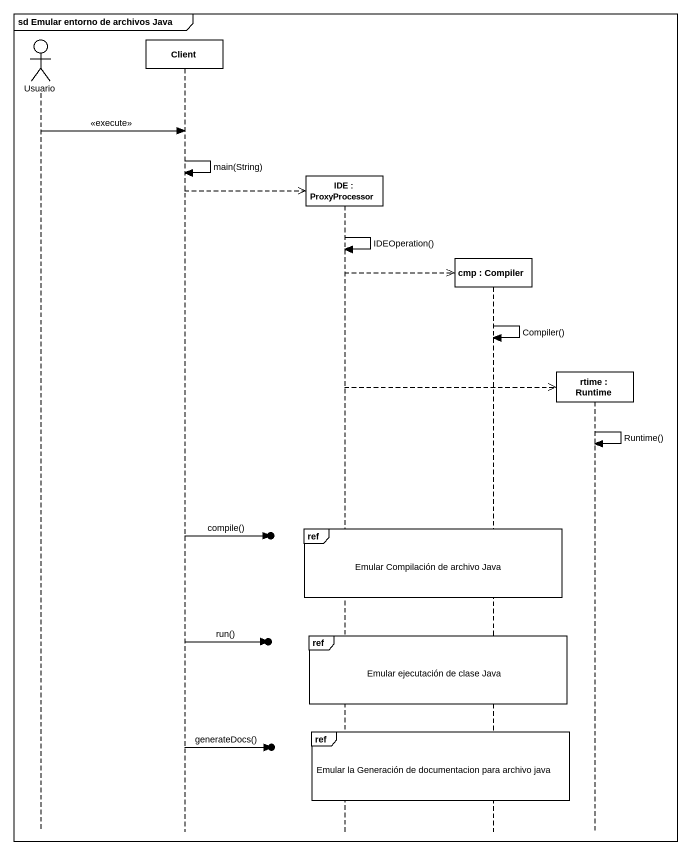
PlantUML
@startuml
mainframe sd Emular entorno de archivos Java
hide footbox
actor Usuario
participant Client
participant "IDE : ProxyProcessor" as IDE
participant "cmp : Compiler" as cmp
participant "rtime : Runtime" as rtime

Usuario -> Client : <<execute>>
Client -> Client : main(String)
Client -->> IDE **
IDE -> IDE : IDEOperation()
IDE -->> cmp **
cmp -> cmp : Compiler()
IDE -->> rtime **
rtime -> rtime : Runtime()
ref over IDE, cmp : Emular Compilación de archivo Java
Client ->o] : compile()
ref over IDE, cmp : Emular ejecutación de clase Java
Client ->o] : run()
ref over IDE, cmp : Emular la Generación de documentacion para archivo java
Client ->o] : generateDocs()
@enduml
